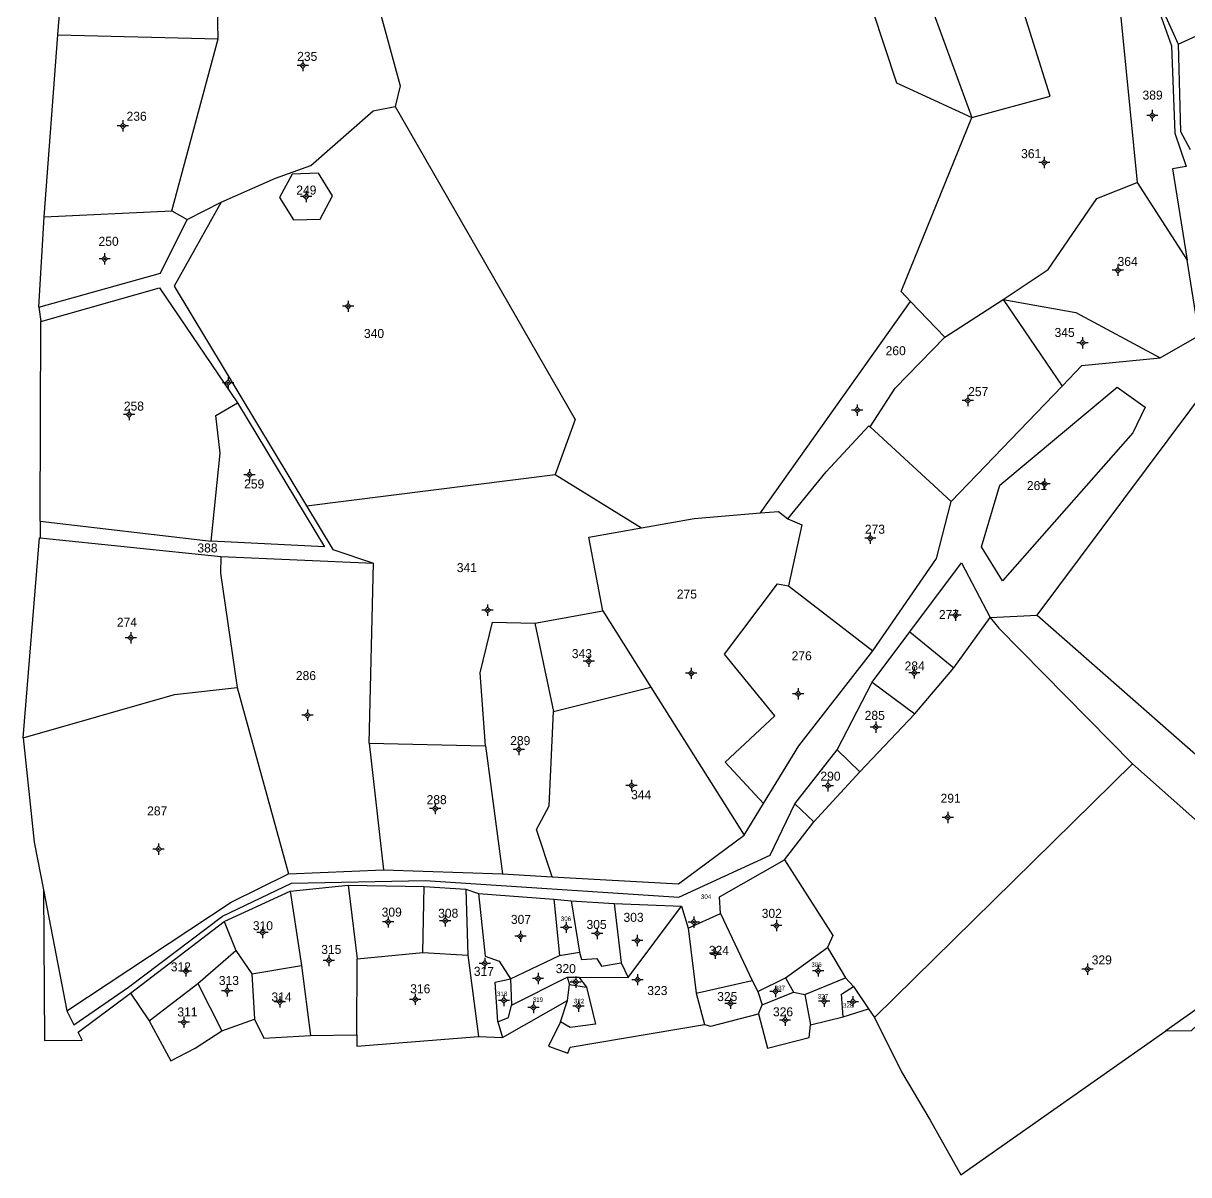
# Model space of a CAD drawing. Extents: x 551549 to 552090, y 1839470 to 1840059.
# Drawn here: x 551554.7 to 551813, y 1839469.5 to 1839724.8 of the extents above; entities that cross this region are included whole.
import ezdxf

# ---------------------------------------------------------------- set-up
doc = ezdxf.new("R2010")
doc.units = 0
for name, color, linetype in [('Level 10', 7, 'Continuous'), ('Level 11', 7, 'Continuous'), ('Level 6', 7, 'Continuous')]:
    doc.layers.add(name, color=color, linetype=linetype)

msp = doc.modelspace()

# ---------------------------------------------------------------- linework, layer by layer
at = {"layer": 'Level 10'}
for p, q in [((551562.35, 1839722.25), (551568.84, 1839807.96)), ((551732.22, 1839793.72), (551764.91, 1839703.93)), ((551797.29, 1839732.63), (551801.58, 1839689.49)), ((551559.29, 1839681.88), (551562.35, 1839722.25)), ((551562.35, 1839722.25), (551597.89, 1839721.36)), ((551810.68, 1839720.16), (551817.14, 1839723.14)), ((551587.6, 1839683.24), (551597.89, 1839721.36)), ((551801.58, 1839689.49), (551812.65, 1839672.3)), ((551559.29, 1839681.88), (551587.6, 1839683.24)), ((551587.6, 1839683.24), (551591.01, 1839681.3)), ((551591.01, 1839681.3), (551598.53, 1839685.15)), ((551558.14, 1839661.92), (551559.29, 1839681.88)), ((551718.07, 1839616.27), (551751.35, 1839663.17)), ((551751.35, 1839663.17), (551758.94, 1839655.25)), ((551758.94, 1839655.25), (551771.86, 1839663.58)), ((551771.86, 1839663.58), (551784.96, 1839644.39)), ((551558.14, 1839661.92), (551558.58, 1839658.69)), ((551558.4, 1839614.41), (551558.58, 1839658.69)), ((551760.38, 1839618.8), (551784.96, 1839644.39)), ((551742.42, 1839635.34), (551760.38, 1839618.8)), ((551617.48, 1839617.8), (551672.58, 1839624.79)), ((551672.58, 1839624.79), (551691.71, 1839612.97)), ((551558.4, 1839614.41), (551596.31, 1839609.99)), ((551558.4, 1839614.41), (551558.44, 1839610.72)), ((551558.44, 1839610.72), (551598.44, 1839606.58)), ((551598.44, 1839606.58), (551632.29, 1839605.1)), ((551631.38, 1839565.21), (551632.29, 1839605.1)), ((551724.31, 1839600.1), (551742.96, 1839585.72)), ((551668.1, 1839591.79), (551683.13, 1839594.55)), ((551683.13, 1839594.55), (551693.79, 1839577.63)), ((551760.92, 1839581.93), (551768.96, 1839593.08)), ((551768.96, 1839593.08), (551779.38, 1839593.58)), ((551779.38, 1839593.58), (551844.07, 1839536.74)), ((551668.1, 1839591.79), (551672.2, 1839572.22)), ((551742.83, 1839578.72), (551751.2, 1839589.9)), ((551751.2, 1839589.9), (551760.92, 1839581.93)), ((551752.31, 1839571.7), (551760.92, 1839581.93)), ((551602.09, 1839577.58), (551613.46, 1839536.25)), ((551672.2, 1839572.22), (551693.79, 1839577.63)), ((551693.79, 1839577.63), (551714.48, 1839544.8)), ((551735.1, 1839563.73), (551742.83, 1839578.72)), ((551742.83, 1839578.72), (551752.31, 1839571.7)), ((551740.11, 1839558.86), (551752.31, 1839571.7)), ((551631.38, 1839565.21), (551657.1, 1839564.64)), ((551631.38, 1839565.21), (551634.55, 1839537.12)), ((551657.1, 1839564.64), (551660.88, 1839536.23)), ((551725.67, 1839551.8), (551735.1, 1839563.73)), ((551735.1, 1839563.73), (551740.11, 1839558.86)), ((551729.89, 1839547.8), (551740.11, 1839558.86)), ((551743.37, 1839504.42), (551800.51, 1839560.62)), ((551714.48, 1839544.8), (551718.78, 1839551.84)), ((551725.67, 1839551.8), (551729.89, 1839547.8)), ((551723.37, 1839539.35), (551729.89, 1839547.8)), ((551613.46, 1839536.25), (551634.55, 1839537.12)), ((551634.55, 1839537.12), (551660.88, 1839536.23)), ((551660.88, 1839536.23), (551671.89, 1839535.6)), ((551613.83, 1839532.38), (551626.66, 1839533.72)), ((551626.66, 1839533.72), (551643.56, 1839533.43)), ((551626.66, 1839533.72), (551628.68, 1839517.42)), ((551643.23, 1839518.78), (551643.56, 1839533.43)), ((551643.56, 1839533.43), (551652.8, 1839532.82)), ((551559.12, 1839532.7), (551564.36, 1839505.89)), ((551599.23, 1839525.71), (551613.83, 1839532.38)), ((551613.83, 1839532.38), (551616.36, 1839515.93)), ((551652.8, 1839532.82), (551655.6, 1839531.85)), ((551652.8, 1839532.82), (551653.24, 1839518.23)), ((551655.6, 1839531.85), (551672.27, 1839530.63)), ((551672.27, 1839530.63), (551676.13, 1839530.26)), ((551672.27, 1839530.63), (551673.52, 1839518.13)), ((551676.13, 1839530.26), (551685.64, 1839529.68)), ((551676.13, 1839530.26), (551678, 1839518.91)), ((551685.64, 1839529.68), (551700.61, 1839529.06)), ((551685.64, 1839529.68), (551687.21, 1839516.5)), ((551688.79, 1839513.24), (551700.61, 1839529.06)), ((551700.61, 1839529.06), (551702.02, 1839524.21)), ((551578.47, 1839509.79), (551599.23, 1839525.71)), ((551599.23, 1839525.71), (551601.79, 1839519.22)), ((551702.02, 1839524.21), (551709.19, 1839527.46)), ((551709.19, 1839527.46), (551716.26, 1839512.6)), ((551702.02, 1839524.21), (551703.85, 1839509.82)), ((551593.4, 1839511.93), (551601.79, 1839519.22)), ((551601.79, 1839519.22), (551605.31, 1839514.1)), ((551628.59, 1839500.56), (551628.68, 1839517.42)), ((551628.68, 1839517.42), (551643.23, 1839518.78)), ((551643.23, 1839518.78), (551653.24, 1839518.23)), ((551653.24, 1839518.23), (551655.55, 1839500.2)), ((551662.7, 1839512.93), (551673.52, 1839518.13)), ((551673.52, 1839518.13), (551678, 1839518.91)), ((551723.6, 1839513.2), (551732.93, 1839519.94)), ((551732.93, 1839519.94), (551736.9, 1839513.22)), ((551605.31, 1839514.1), (551616.36, 1839515.93)), ((551616.36, 1839515.93), (551618.33, 1839500.39)), ((551687.21, 1839516.5), (551688.79, 1839513.24)), ((551605.31, 1839514.1), (551605.92, 1839504.06)), ((551662.7, 1839512.93), (551662.93, 1839507.13)), ((551662.93, 1839507.13), (551675.24, 1839513.32)), ((551675.24, 1839513.32), (551677.79, 1839513.31)), ((551675.24, 1839513.32), (551675.73, 1839511.72)), ((551677.79, 1839513.31), (551688.79, 1839513.24)), ((551677.79, 1839513.31), (551679.55, 1839511.15)), ((551703.85, 1839509.82), (551716.26, 1839512.6)), ((551716.26, 1839512.6), (551717.5, 1839510.17)), ((551717.5, 1839510.17), (551723.6, 1839513.2)), ((551723.6, 1839513.2), (551725.39, 1839510.02)), ((551727.95, 1839509.52), (551736.9, 1839513.22)), ((551736.9, 1839513.22), (551738.69, 1839511.26)), ((551578.47, 1839509.79), (551582.57, 1839503.69)), ((551582.57, 1839503.69), (551593.4, 1839511.93)), ((551593.4, 1839511.93), (551598.7, 1839501.43)), ((551675.33, 1839508.13), (551675.73, 1839511.72)), ((551675.73, 1839511.72), (551679.55, 1839511.15)), ((551703.85, 1839509.82), (551705.67, 1839502.85)), ((551717.5, 1839510.17), (551718.49, 1839507.17)), ((551718.49, 1839507.17), (551725.39, 1839510.02)), ((551725.39, 1839510.02), (551727.95, 1839509.52)), ((551738.69, 1839511.26), (551742.05, 1839506.32)), ((551660.88, 1839499.94), (551675.33, 1839508.13)), ((551673.74, 1839503.41), (551675.33, 1839508.13)), ((551717.68, 1839505.18), (551718.49, 1839507.17)), ((551727.95, 1839509.52), (551729.2, 1839502.77)), ((551729.2, 1839502.77), (551736.42, 1839504.53)), ((551736.42, 1839504.53), (551742.05, 1839506.32)), ((551742.05, 1839506.32), (551743.37, 1839504.42)), ((551598.7, 1839501.43), (551605.92, 1839504.06)), ((551659.88, 1839503.45), (551660.88, 1839499.94)), ((551618.33, 1839500.39), (551628.59, 1839500.56)), ((551655.55, 1839500.2), (551660.88, 1839499.94))]:
    msp.add_line(p, q, dxfattribs=at)
for points in [[(551714.44, 1839804.65), (551721.84, 1839791.61), (551748.2, 1839711.59), (551764.91, 1839703.93)], [(551597.89, 1839721.36), (551597.37, 1839745.41), (551627.74, 1839749.57)], [(551627.74, 1839749.57), (551638.21, 1839710.96), (551637.1, 1839706.34)], [(551805.72, 1839738.74), (551804.85, 1839733.21), (551810.68, 1839720.16)], [(551803.26, 1839736.42), (551809.21, 1839719.85), (551809.92, 1839700.49), (551812.42, 1839693.06), (551809.39, 1839692.55), (551812.65, 1839672.3)], [(551764.91, 1839703.93), (551782.29, 1839708.63), (551776.64, 1839726.76), (551789.6, 1839730.44)], [(551810.68, 1839720.16), (551811.21, 1839700.82), (551813.35, 1839696.83)], [(551598.53, 1839685.15), (551610.6, 1839690.52), (551618.38, 1839693.29), (551632.26, 1839705.45), (551637.1, 1839706.34)], [(551637.1, 1839706.34), (551676.99, 1839637.01), (551672.58, 1839624.79)], [(551751.35, 1839663.17), (551749.28, 1839665.33), (551764.91, 1839703.93)], [(551623.22, 1839686.6), (551620.1, 1839691.57), (551614.24, 1839691.36), (551611.48, 1839686.18), (551614.6, 1839681.21), (551620.46, 1839681.42), (551623.22, 1839686.6)], [(551771.86, 1839663.58), (551781.84, 1839670.24), (551792.64, 1839685.99), (551801.58, 1839689.49)], [(551598.53, 1839685.15), (551588.12, 1839666.51), (551617.48, 1839617.8)], [(551558.14, 1839661.92), (551585.09, 1839669.39), (551591.01, 1839681.3)], [(551806.7, 1839650.68), (551815.34, 1839655.58), (551812.65, 1839672.3)], [(551558.58, 1839658.69), (551584.85, 1839666.14), (551602.14, 1839640.69)], [(551771.86, 1839663.58), (551787.98, 1839660.7), (551806.7, 1839650.68)], [(551779.38, 1839593.58), (551822.89, 1839651.77), (551829.69, 1839659.07)], [(551742.42, 1839635.34), (551747.9, 1839643.89), (551758.94, 1839655.25)], [(551784.96, 1839644.39), (551789.31, 1839648.92), (551806.7, 1839650.68)], [(551803.34, 1839639.68), (551800.64, 1839634), (551771.76, 1839601.21), (551767.04, 1839608.76), (551771.13, 1839622.42), (551797.11, 1839644.16), (551803.34, 1839639.68)], [(551602.14, 1839640.69), (551621.42, 1839608.75), (551596.31, 1839609.99)], [(551596.31, 1839609.99), (551598.31, 1839629.51), (551597.35, 1839637.83), (551602.14, 1839640.69)], [(551724.18, 1839614.96), (551732.67, 1839625.35), (551742.12, 1839635.61), (551742.42, 1839635.34)], [(551742.96, 1839585.72), (551757.11, 1839606.19), (551760.38, 1839618.8)], [(551617.48, 1839617.8), (551623.31, 1839608.12), (551632.29, 1839605.1)], [(551691.71, 1839612.97), (551703.39, 1839615.05), (551718.07, 1839616.27)], [(551718.07, 1839616.27), (551722.06, 1839616.59), (551724.18, 1839614.96)], [(551683.13, 1839594.55), (551680.04, 1839610.88), (551691.71, 1839612.97)], [(551724.18, 1839614.96), (551727.23, 1839613.62), (551724.31, 1839600.1)], [(551554.68, 1839566.41), (551558.3, 1839610.74), (551558.44, 1839610.72)], [(551598.44, 1839606.58), (551598.41, 1839602.89), (551602.09, 1839577.58)], [(551751.2, 1839589.9), (551762.67, 1839605.23), (551768.96, 1839593.08)], [(551718.78, 1839551.84), (551710.29, 1839561.01), (551721.25, 1839571.24), (551710.14, 1839584.98), (551721.85, 1839600.53), (551724.31, 1839600.1)], [(551768.96, 1839593.08), (551770.92, 1839590.68), (551800.51, 1839560.62)], [(551657.1, 1839564.64), (551655.96, 1839580.8), (551658.67, 1839592.02), (551668.1, 1839591.79)], [(551718.78, 1839551.84), (551726.6, 1839564.63), (551742.96, 1839585.72)], [(551554.68, 1839566.41), (551588.23, 1839576.03), (551602.09, 1839577.58)], [(551671.89, 1839535.6), (551668.46, 1839546.05), (551671.27, 1839551.34), (551672.2, 1839572.22)], [(551554.68, 1839566.41), (551557.06, 1839543.24), (551559.12, 1839532.7)], [(551800.51, 1839560.62), (551840.01, 1839525.6), (551824.62, 1839513.19), (551807.91, 1839501.45)], [(551564.36, 1839505.89), (551565.87, 1839502.8), (551577.97, 1839511.13), (551598.87, 1839526.83), (551614.13, 1839534.16), (551643.79, 1839534.78), (551699.96, 1839531.1), (551720.25, 1839540.38), (551725.67, 1839551.8)], [(551671.89, 1839535.6), (551699.93, 1839534.03), (551714.48, 1839544.8)], [(551709.19, 1839527.46), (551709.03, 1839531.15), (551723.37, 1839539.35)], [(551723.37, 1839539.35), (551734.14, 1839522.55), (551732.93, 1839519.94)], [(551564.36, 1839505.89), (551600.78, 1839529.93), (551613.46, 1839536.25)], [(551559.12, 1839532.7), (551559.41, 1839499.28), (551567.71, 1839499.35), (551566.83, 1839501.15), (551578.47, 1839509.79)], [(551655.6, 1839531.85), (551657.09, 1839517.99), (551660.15, 1839516.87), (551662.7, 1839512.93)], [(551807.91, 1839501.45), (551813.63, 1839501.5), (551819.77, 1839507.25), (551826.65, 1839509.94), (551837.46, 1839510.65), (551843.2, 1839520)], [(551678, 1839518.91), (551678.44, 1839517.22), (551681.81, 1839517.46), (551682.87, 1839515.79), (551687.21, 1839516.5)], [(551659.88, 1839503.45), (551659.3, 1839512.25), (551662.7, 1839512.93)], [(551679.55, 1839511.15), (551681.5, 1839502.92), (551675.89, 1839502.14), (551673.74, 1839503.41)], [(551736.42, 1839504.53), (551736.05, 1839509.53), (551738.69, 1839511.26)], [(551659.88, 1839503.45), (551662.2, 1839504.42), (551662.93, 1839507.13)], [(551705.67, 1839502.85), (551707.05, 1839502.46), (551717.68, 1839505.18)], [(551717.68, 1839505.18), (551719.62, 1839497.62), (551728.85, 1839499.93), (551729.2, 1839502.77)], [(551582.57, 1839503.69), (551587.39, 1839494.77), (551592.74, 1839497.59), (551598.7, 1839501.43)], [(551605.92, 1839504.06), (551608.01, 1839499.8), (551618.33, 1839500.39)], [(551673.74, 1839503.41), (551671.07, 1839498.05), (551675.39, 1839496.49), (551675.93, 1839497.78), (551705.67, 1839502.85)], [(551743.37, 1839504.42), (551749.32, 1839492.31), (551755.69, 1839481.64), (551762.49, 1839469.54), (551807.91, 1839501.45)], [(551628.59, 1839500.56), (551628.58, 1839498.07), (551655.55, 1839500.2)]]:
    msp.add_lwpolyline(points, dxfattribs=at)
at = {"layer": 'Level 11'}
for p, q in [((551616.64, 1839716.69), (551616.64, 1839716.065)), ((551616.015, 1839715.44), (551615.39, 1839715.44)), ((551616.64, 1839716.065), (551616.015, 1839715.44)), ((551616.015, 1839715.44), (551616.64, 1839714.815)), ((551617.265, 1839715.44), (551616.64, 1839716.065)), ((551616.64, 1839714.815), (551617.265, 1839715.44)), ((551616.64, 1839714.815), (551616.64, 1839714.19)), ((551617.89, 1839715.44), (551617.265, 1839715.44)), ((551804.315, 1839704.36), (551803.69, 1839704.36)), ((551804.94, 1839704.985), (551804.315, 1839704.36)), ((551804.315, 1839704.36), (551804.94, 1839703.735)), ((551804.94, 1839705.61), (551804.94, 1839704.985)), ((551805.565, 1839704.36), (551804.94, 1839704.985)), ((551804.94, 1839703.735), (551805.565, 1839704.36)), ((551804.94, 1839703.735), (551804.94, 1839703.11)), ((551806.19, 1839704.36), (551805.565, 1839704.36)), ((551576.125, 1839702.06), (551575.5, 1839702.06)), ((551576.75, 1839702.685), (551576.125, 1839702.06)), ((551576.125, 1839702.06), (551576.75, 1839701.435)), ((551576.75, 1839703.31), (551576.75, 1839702.685)), ((551577.375, 1839702.06), (551576.75, 1839702.685)), ((551576.75, 1839701.435), (551577.375, 1839702.06)), ((551576.75, 1839701.435), (551576.75, 1839700.81)), ((551578, 1839702.06), (551577.375, 1839702.06)), ((551780.375, 1839693.94), (551779.75, 1839693.94)), ((551781, 1839694.565), (551780.375, 1839693.94)), ((551780.375, 1839693.94), (551781, 1839693.315)), ((551781, 1839695.19), (551781, 1839694.565)), ((551781.625, 1839693.94), (551781, 1839694.565)), ((551781, 1839693.315), (551781.625, 1839693.94)), ((551781, 1839693.315), (551781, 1839692.69)), ((551782.25, 1839693.94), (551781.625, 1839693.94)), ((551616.725, 1839686.39), (551616.1, 1839686.39)), ((551617.35, 1839687.015), (551616.725, 1839686.39)), ((551616.725, 1839686.39), (551617.35, 1839685.765)), ((551617.35, 1839687.64), (551617.35, 1839687.015)), ((551617.975, 1839686.39), (551617.35, 1839687.015)), ((551617.35, 1839685.765), (551617.975, 1839686.39)), ((551617.35, 1839685.765), (551617.35, 1839685.14)), ((551618.6, 1839686.39), (551617.975, 1839686.39)), ((551572.085, 1839672.58), (551571.46, 1839672.58)), ((551572.71, 1839673.205), (551572.085, 1839672.58)), ((551572.085, 1839672.58), (551572.71, 1839671.955)), ((551572.71, 1839673.83), (551572.71, 1839673.205)), ((551573.335, 1839672.58), (551572.71, 1839673.205)), ((551572.71, 1839671.955), (551573.335, 1839672.58)), ((551573.96, 1839672.58), (551573.335, 1839672.58)), ((551572.71, 1839671.955), (551572.71, 1839671.33)), ((551796.685, 1839670.08), (551796.06, 1839670.08)), ((551797.31, 1839670.705), (551796.685, 1839670.08)), ((551796.685, 1839670.08), (551797.31, 1839669.455)), ((551797.31, 1839671.33), (551797.31, 1839670.705)), ((551797.935, 1839670.08), (551797.31, 1839670.705)), ((551797.31, 1839669.455), (551797.935, 1839670.08)), ((551798.56, 1839670.08), (551797.935, 1839670.08)), ((551797.31, 1839669.455), (551797.31, 1839668.83)), ((551626.055, 1839662.07), (551625.43, 1839662.07)), ((551626.68, 1839662.695), (551626.055, 1839662.07)), ((551626.055, 1839662.07), (551626.68, 1839661.445)), ((551626.68, 1839663.32), (551626.68, 1839662.695)), ((551627.305, 1839662.07), (551626.68, 1839662.695)), ((551626.68, 1839661.445), (551627.305, 1839662.07)), ((551627.93, 1839662.07), (551627.305, 1839662.07)), ((551626.68, 1839661.445), (551626.68, 1839660.82)), ((551789.47, 1839654.605), (551788.845, 1839653.98)), ((551789.47, 1839655.23), (551789.47, 1839654.605)), ((551790.095, 1839653.98), (551789.47, 1839654.605)), ((551788.845, 1839653.98), (551788.22, 1839653.98)), ((551788.845, 1839653.98), (551789.47, 1839653.355)), ((551789.47, 1839653.355), (551790.095, 1839653.98)), ((551789.47, 1839653.355), (551789.47, 1839652.73)), ((551790.72, 1839653.98), (551790.095, 1839653.98)), ((551599.445, 1839645.12), (551598.82, 1839645.12)), ((551600.07, 1839645.745), (551599.445, 1839645.12)), ((551599.445, 1839645.12), (551600.07, 1839644.495)), ((551600.07, 1839646.37), (551600.07, 1839645.745)), ((551600.695, 1839645.12), (551600.07, 1839645.745)), ((551600.07, 1839644.495), (551600.695, 1839645.12)), ((551600.07, 1839644.495), (551600.07, 1839643.87)), ((551601.32, 1839645.12), (551600.695, 1839645.12)), ((551764.03, 1839641.815), (551763.405, 1839641.19)), ((551764.03, 1839642.44), (551764.03, 1839641.815)), ((551764.655, 1839641.19), (551764.03, 1839641.815)), ((551578.12, 1839639.31), (551578.12, 1839638.685)), ((551738.905, 1839639.06), (551738.28, 1839639.06)), ((551739.53, 1839639.685), (551738.905, 1839639.06)), ((551738.905, 1839639.06), (551739.53, 1839638.435)), ((551739.53, 1839640.31), (551739.53, 1839639.685)), ((551740.155, 1839639.06), (551739.53, 1839639.685)), ((551739.53, 1839638.435), (551740.155, 1839639.06)), ((551740.78, 1839639.06), (551740.155, 1839639.06)), ((551763.405, 1839641.19), (551762.78, 1839641.19)), ((551763.405, 1839641.19), (551764.03, 1839640.565)), ((551764.03, 1839640.565), (551764.655, 1839641.19)), ((551764.03, 1839640.565), (551764.03, 1839639.94)), ((551765.28, 1839641.19), (551764.655, 1839641.19)), ((551577.495, 1839638.06), (551576.87, 1839638.06)), ((551578.12, 1839638.685), (551577.495, 1839638.06)), ((551577.495, 1839638.06), (551578.12, 1839637.435)), ((551578.745, 1839638.06), (551578.12, 1839638.685)), ((551578.12, 1839637.435), (551578.745, 1839638.06)), ((551578.12, 1839637.435), (551578.12, 1839636.81)), ((551579.37, 1839638.06), (551578.745, 1839638.06)), ((551739.53, 1839638.435), (551739.53, 1839637.81)), ((551604.8, 1839625.97), (551604.8, 1839625.345)), ((551604.175, 1839624.72), (551603.55, 1839624.72)), ((551604.8, 1839625.345), (551604.175, 1839624.72)), ((551604.175, 1839624.72), (551604.8, 1839624.095)), ((551605.425, 1839624.72), (551604.8, 1839625.345)), ((551604.8, 1839624.095), (551605.425, 1839624.72)), ((551604.8, 1839624.095), (551604.8, 1839623.47)), ((551606.05, 1839624.72), (551605.425, 1839624.72)), ((551781.06, 1839623.305), (551780.435, 1839622.68)), ((551781.06, 1839623.93), (551781.06, 1839623.305)), ((551781.685, 1839622.68), (551781.06, 1839623.305)), ((551780.435, 1839622.68), (551779.81, 1839622.68)), ((551780.435, 1839622.68), (551781.06, 1839622.055)), ((551781.06, 1839622.055), (551781.685, 1839622.68)), ((551781.06, 1839622.055), (551781.06, 1839621.43)), ((551782.31, 1839622.68), (551781.685, 1839622.68)), ((551741.805, 1839610.66), (551741.18, 1839610.66)), ((551742.43, 1839611.285), (551741.805, 1839610.66)), ((551741.805, 1839610.66), (551742.43, 1839610.035)), ((551742.43, 1839611.91), (551742.43, 1839611.285)), ((551743.055, 1839610.66), (551742.43, 1839611.285)), ((551742.43, 1839610.035), (551743.055, 1839610.66)), ((551743.68, 1839610.66), (551743.055, 1839610.66)), ((551742.43, 1839610.035), (551742.43, 1839609.41)), ((551657.58, 1839595.345), (551656.955, 1839594.72)), ((551657.58, 1839595.97), (551657.58, 1839595.345)), ((551658.205, 1839594.72), (551657.58, 1839595.345)), ((551656.955, 1839594.72), (551656.33, 1839594.72)), ((551656.955, 1839594.72), (551657.58, 1839594.095)), ((551657.58, 1839594.095), (551658.205, 1839594.72)), ((551657.58, 1839594.095), (551657.58, 1839593.47)), ((551658.83, 1839594.72), (551658.205, 1839594.72)), ((551760.705, 1839593.58), (551760.08, 1839593.58)), ((551761.33, 1839594.205), (551760.705, 1839593.58)), ((551760.705, 1839593.58), (551761.33, 1839592.955)), ((551761.33, 1839594.83), (551761.33, 1839594.205)), ((551761.955, 1839593.58), (551761.33, 1839594.205)), ((551761.33, 1839592.955), (551761.955, 1839593.58)), ((551761.33, 1839592.955), (551761.33, 1839592.33)), ((551762.58, 1839593.58), (551761.955, 1839593.58)), ((551578.49, 1839589.83), (551578.49, 1839589.205)), ((551577.865, 1839588.58), (551577.24, 1839588.58)), ((551578.49, 1839589.205), (551577.865, 1839588.58)), ((551577.865, 1839588.58), (551578.49, 1839587.955)), ((551579.115, 1839588.58), (551578.49, 1839589.205)), ((551578.49, 1839587.955), (551579.115, 1839588.58)), ((551578.49, 1839587.955), (551578.49, 1839587.33)), ((551579.74, 1839588.58), (551579.115, 1839588.58)), ((551680.01, 1839584.63), (551680.01, 1839584.005)), ((551679.385, 1839583.38), (551678.76, 1839583.38)), ((551680.01, 1839584.005), (551679.385, 1839583.38)), ((551679.385, 1839583.38), (551680.01, 1839582.755)), ((551680.635, 1839583.38), (551680.01, 1839584.005)), ((551680.01, 1839582.755), (551680.635, 1839583.38)), ((551680.01, 1839582.755), (551680.01, 1839582.13)), ((551681.26, 1839583.38), (551680.635, 1839583.38)), ((551752.18, 1839582.05), (551752.18, 1839581.425)), ((551702.105, 1839580.7), (551701.48, 1839580.7)), ((551702.73, 1839581.325), (551702.105, 1839580.7)), ((551702.105, 1839580.7), (551702.73, 1839580.075)), ((551702.73, 1839581.95), (551702.73, 1839581.325)), ((551703.355, 1839580.7), (551702.73, 1839581.325)), ((551702.73, 1839580.075), (551703.355, 1839580.7)), ((551702.73, 1839580.075), (551702.73, 1839579.45)), ((551703.98, 1839580.7), (551703.355, 1839580.7)), ((551751.555, 1839580.8), (551750.93, 1839580.8)), ((551752.18, 1839581.425), (551751.555, 1839580.8)), ((551751.555, 1839580.8), (551752.18, 1839580.175)), ((551752.805, 1839580.8), (551752.18, 1839581.425)), ((551752.18, 1839580.175), (551752.805, 1839580.8)), ((551752.18, 1839580.175), (551752.18, 1839579.55)), ((551753.43, 1839580.8), (551752.805, 1839580.8)), ((551726.41, 1839576.805), (551725.785, 1839576.18)), ((551726.41, 1839577.43), (551726.41, 1839576.805)), ((551727.035, 1839576.18), (551726.41, 1839576.805)), ((551725.785, 1839576.18), (551725.16, 1839576.18)), ((551725.785, 1839576.18), (551726.41, 1839575.555)), ((551726.41, 1839575.555), (551727.035, 1839576.18)), ((551726.41, 1839575.555), (551726.41, 1839574.93)), ((551727.66, 1839576.18), (551727.035, 1839576.18)), ((551617.65, 1839572.045), (551617.025, 1839571.42)), ((551617.65, 1839572.67), (551617.65, 1839572.045)), ((551618.275, 1839571.42), (551617.65, 1839572.045)), ((551617.025, 1839571.42), (551616.4, 1839571.42)), ((551617.025, 1839571.42), (551617.65, 1839570.795)), ((551617.65, 1839570.795), (551618.275, 1839571.42)), ((551617.65, 1839570.795), (551617.65, 1839570.17)), ((551618.9, 1839571.42), (551618.275, 1839571.42)), ((551743.63, 1839569.415), (551743.005, 1839568.79)), ((551743.63, 1839570.04), (551743.63, 1839569.415)), ((551744.255, 1839568.79), (551743.63, 1839569.415)), ((551743.005, 1839568.79), (551742.38, 1839568.79)), ((551743.005, 1839568.79), (551743.63, 1839568.165)), ((551743.63, 1839568.165), (551744.255, 1839568.79)), ((551743.63, 1839568.165), (551743.63, 1839567.54)), ((551744.88, 1839568.79), (551744.255, 1839568.79)), ((551664.52, 1839564.435), (551663.895, 1839563.81)), ((551664.52, 1839565.06), (551664.52, 1839564.435)), ((551665.145, 1839563.81), (551664.52, 1839564.435)), ((551663.895, 1839563.81), (551663.27, 1839563.81)), ((551663.895, 1839563.81), (551664.52, 1839563.185)), ((551664.52, 1839563.185), (551665.145, 1839563.81)), ((551664.52, 1839563.185), (551664.52, 1839562.56)), ((551665.77, 1839563.81), (551665.145, 1839563.81)), ((551689.5, 1839556.455), (551688.875, 1839555.83)), ((551689.5, 1839557.08), (551689.5, 1839556.455)), ((551690.125, 1839555.83), (551689.5, 1839556.455)), ((551733.03, 1839556.385), (551732.405, 1839555.76)), ((551733.03, 1839557.01), (551733.03, 1839556.385)), ((551733.655, 1839555.76), (551733.03, 1839556.385)), ((551688.875, 1839555.83), (551688.25, 1839555.83)), ((551688.875, 1839555.83), (551689.5, 1839555.205)), ((551689.5, 1839555.205), (551690.125, 1839555.83)), ((551689.5, 1839555.205), (551689.5, 1839554.58)), ((551690.75, 1839555.83), (551690.125, 1839555.83)), ((551732.405, 1839555.76), (551731.78, 1839555.76)), ((551732.405, 1839555.76), (551733.03, 1839555.135)), ((551733.03, 1839555.135), (551733.655, 1839555.76)), ((551733.03, 1839555.135), (551733.03, 1839554.51)), ((551734.28, 1839555.76), (551733.655, 1839555.76)), ((551645.98, 1839551.345), (551645.355, 1839550.72)), ((551645.98, 1839551.97), (551645.98, 1839551.345)), ((551646.605, 1839550.72), (551645.98, 1839551.345)), ((551645.355, 1839550.72), (551644.73, 1839550.72)), ((551645.355, 1839550.72), (551645.98, 1839550.095)), ((551645.98, 1839550.095), (551646.605, 1839550.72)), ((551645.98, 1839550.095), (551645.98, 1839549.47)), ((551647.23, 1839550.72), (551646.605, 1839550.72)), ((551758.975, 1839548.75), (551758.35, 1839548.75)), ((551759.6, 1839549.375), (551758.975, 1839548.75)), ((551758.975, 1839548.75), (551759.6, 1839548.125)), ((551759.6, 1839550), (551759.6, 1839549.375)), ((551760.225, 1839548.75), (551759.6, 1839549.375)), ((551759.6, 1839548.125), (551760.225, 1839548.75)), ((551760.85, 1839548.75), (551760.225, 1839548.75)), ((551759.6, 1839548.125), (551759.6, 1839547.5)), ((551584.025, 1839541.74), (551583.4, 1839541.74)), ((551584.65, 1839542.365), (551584.025, 1839541.74)), ((551584.025, 1839541.74), (551584.65, 1839541.115)), ((551584.65, 1839542.99), (551584.65, 1839542.365)), ((551585.275, 1839541.74), (551584.65, 1839542.365)), ((551584.65, 1839541.115), (551585.275, 1839541.74)), ((551584.65, 1839541.115), (551584.65, 1839540.49)), ((551585.9, 1839541.74), (551585.275, 1839541.74)), ((551634.905, 1839525.57), (551634.28, 1839525.57)), ((551635.53, 1839526.195), (551634.905, 1839525.57)), ((551634.905, 1839525.57), (551635.53, 1839524.945)), ((551635.53, 1839526.82), (551635.53, 1839526.195)), ((551636.155, 1839525.57), (551635.53, 1839526.195)), ((551635.53, 1839524.945), (551636.155, 1839525.57)), ((551636.78, 1839525.57), (551636.155, 1839525.57)), ((551647.575, 1839525.83), (551646.95, 1839525.83)), ((551648.2, 1839526.455), (551647.575, 1839525.83)), ((551647.575, 1839525.83), (551648.2, 1839525.205)), ((551648.2, 1839527.08), (551648.2, 1839526.455)), ((551648.825, 1839525.83), (551648.2, 1839526.455)), ((551648.2, 1839525.205), (551648.825, 1839525.83)), ((551648.2, 1839525.205), (551648.2, 1839524.58)), ((551649.45, 1839525.83), (551648.825, 1839525.83)), ((551675, 1839525.63), (551675, 1839525.005)), ((551702.665, 1839525.54), (551702.04, 1839525.54)), ((551703.29, 1839526.165), (551702.665, 1839525.54)), ((551702.665, 1839525.54), (551703.29, 1839524.915)), ((551703.29, 1839526.79), (551703.29, 1839526.165)), ((551703.915, 1839525.54), (551703.29, 1839526.165)), ((551703.29, 1839524.915), (551703.915, 1839525.54)), ((551704.54, 1839525.54), (551703.915, 1839525.54)), ((551721.6, 1839525.385), (551720.975, 1839524.76)), ((551721.6, 1839526.01), (551721.6, 1839525.385)), ((551722.225, 1839524.76), (551721.6, 1839525.385)), ((551607.095, 1839523.24), (551606.47, 1839523.24)), ((551607.72, 1839523.865), (551607.095, 1839523.24)), ((551607.095, 1839523.24), (551607.72, 1839522.615)), ((551607.72, 1839524.49), (551607.72, 1839523.865)), ((551608.345, 1839523.24), (551607.72, 1839523.865)), ((551607.72, 1839522.615), (551608.345, 1839523.24)), ((551607.72, 1839522.615), (551607.72, 1839521.99)), ((551608.97, 1839523.24), (551608.345, 1839523.24)), ((551635.53, 1839524.945), (551635.53, 1839524.32)), ((551664.86, 1839523.015), (551664.235, 1839522.39)), ((551664.86, 1839523.64), (551664.86, 1839523.015)), ((551665.485, 1839522.39), (551664.86, 1839523.015)), ((551674.375, 1839524.38), (551673.75, 1839524.38)), ((551675, 1839525.005), (551674.375, 1839524.38)), ((551674.375, 1839524.38), (551675, 1839523.755)), ((551675.625, 1839524.38), (551675, 1839525.005)), ((551675, 1839523.755), (551675.625, 1839524.38)), ((551675, 1839523.755), (551675, 1839523.13)), ((551676.25, 1839524.38), (551675.625, 1839524.38)), ((551681.255, 1839523.02), (551680.63, 1839523.02)), ((551681.88, 1839523.645), (551681.255, 1839523.02)), ((551681.255, 1839523.02), (551681.88, 1839522.395)), ((551681.88, 1839524.27), (551681.88, 1839523.645)), ((551682.505, 1839523.02), (551681.88, 1839523.645)), ((551681.88, 1839522.395), (551682.505, 1839523.02)), ((551683.13, 1839523.02), (551682.505, 1839523.02)), ((551690.78, 1839522.71), (551690.78, 1839522.085)), ((551703.29, 1839524.915), (551703.29, 1839524.29)), ((551720.975, 1839524.76), (551720.35, 1839524.76)), ((551720.975, 1839524.76), (551721.6, 1839524.135)), ((551721.6, 1839524.135), (551722.225, 1839524.76)), ((551721.6, 1839524.135), (551721.6, 1839523.51)), ((551722.85, 1839524.76), (551722.225, 1839524.76)), ((551664.235, 1839522.39), (551663.61, 1839522.39)), ((551664.235, 1839522.39), (551664.86, 1839521.765)), ((551664.86, 1839521.765), (551665.485, 1839522.39)), ((551664.86, 1839521.765), (551664.86, 1839521.14)), ((551666.11, 1839522.39), (551665.485, 1839522.39)), ((551681.88, 1839522.395), (551681.88, 1839521.77)), ((551690.155, 1839521.46), (551689.53, 1839521.46)), ((551690.78, 1839522.085), (551690.155, 1839521.46)), ((551690.155, 1839521.46), (551690.78, 1839520.835)), ((551691.405, 1839521.46), (551690.78, 1839522.085)), ((551690.78, 1839520.835), (551691.405, 1839521.46)), ((551690.78, 1839520.835), (551690.78, 1839520.21)), ((551692.03, 1839521.46), (551691.405, 1839521.46)), ((551622.43, 1839517.685), (551621.805, 1839517.06)), ((551622.43, 1839518.31), (551622.43, 1839517.685)), ((551623.055, 1839517.06), (551622.43, 1839517.685)), ((551656.97, 1839517.63), (551656.97, 1839517.005)), ((551707.435, 1839518.64), (551706.81, 1839518.64)), ((551708.06, 1839519.265), (551707.435, 1839518.64)), ((551707.435, 1839518.64), (551708.06, 1839518.015)), ((551708.06, 1839519.89), (551708.06, 1839519.265)), ((551708.685, 1839518.64), (551708.06, 1839519.265)), ((551708.06, 1839518.015), (551708.685, 1839518.64)), ((551708.06, 1839518.015), (551708.06, 1839517.39)), ((551709.31, 1839518.64), (551708.685, 1839518.64)), ((551590.73, 1839515.325), (551590.105, 1839514.7)), ((551590.73, 1839515.95), (551590.73, 1839515.325)), ((551591.355, 1839514.7), (551590.73, 1839515.325)), ((551621.805, 1839517.06), (551621.18, 1839517.06)), ((551621.805, 1839517.06), (551622.43, 1839516.435)), ((551622.43, 1839516.435), (551623.055, 1839517.06)), ((551622.43, 1839516.435), (551622.43, 1839515.81)), ((551623.68, 1839517.06), (551623.055, 1839517.06)), ((551656.345, 1839516.38), (551655.72, 1839516.38)), ((551656.97, 1839517.005), (551656.345, 1839516.38)), ((551656.345, 1839516.38), (551656.97, 1839515.755)), ((551657.595, 1839516.38), (551656.97, 1839517.005)), ((551656.97, 1839515.755), (551657.595, 1839516.38)), ((551656.97, 1839515.755), (551656.97, 1839515.13)), ((551658.22, 1839516.38), (551657.595, 1839516.38)), ((551730.86, 1839515.355), (551730.235, 1839514.73)), ((551730.86, 1839515.98), (551730.86, 1839515.355)), ((551731.485, 1839514.73), (551730.86, 1839515.355)), ((551789.965, 1839515.08), (551789.34, 1839515.08)), ((551790.59, 1839515.705), (551789.965, 1839515.08)), ((551789.965, 1839515.08), (551790.59, 1839514.455)), ((551790.59, 1839516.33), (551790.59, 1839515.705)), ((551791.215, 1839515.08), (551790.59, 1839515.705)), ((551790.59, 1839514.455), (551791.215, 1839515.08)), ((551791.84, 1839515.08), (551791.215, 1839515.08)), ((551590.105, 1839514.7), (551589.48, 1839514.7)), ((551590.105, 1839514.7), (551590.73, 1839514.075)), ((551590.73, 1839514.075), (551591.355, 1839514.7)), ((551590.73, 1839514.075), (551590.73, 1839513.45)), ((551591.98, 1839514.7), (551591.355, 1839514.7)), ((551668.145, 1839513.02), (551667.52, 1839513.02)), ((551668.77, 1839513.645), (551668.145, 1839513.02)), ((551668.145, 1839513.02), (551668.77, 1839512.395)), ((551668.77, 1839514.27), (551668.77, 1839513.645)), ((551669.395, 1839513.02), (551668.77, 1839513.645)), ((551668.77, 1839512.395), (551669.395, 1839513.02)), ((551668.77, 1839512.395), (551668.77, 1839511.77)), ((551670.02, 1839513.02), (551669.395, 1839513.02)), ((551676.495, 1839512.24), (551675.87, 1839512.24)), ((551677.12, 1839512.865), (551676.495, 1839512.24)), ((551676.495, 1839512.24), (551677.12, 1839511.615)), ((551677.12, 1839513.49), (551677.12, 1839512.865)), ((551677.745, 1839512.24), (551677.12, 1839512.865)), ((551677.12, 1839511.615), (551677.745, 1839512.24)), ((551678.37, 1839512.24), (551677.745, 1839512.24)), ((551690.225, 1839512.78), (551689.6, 1839512.78)), ((551690.85, 1839513.405), (551690.225, 1839512.78)), ((551690.225, 1839512.78), (551690.85, 1839512.155)), ((551690.85, 1839514.03), (551690.85, 1839513.405)), ((551691.475, 1839512.78), (551690.85, 1839513.405)), ((551690.85, 1839512.155), (551691.475, 1839512.78)), ((551692.1, 1839512.78), (551691.475, 1839512.78)), ((551730.235, 1839514.73), (551729.61, 1839514.73)), ((551730.235, 1839514.73), (551730.86, 1839514.105)), ((551730.86, 1839514.105), (551731.485, 1839514.73)), ((551730.86, 1839514.105), (551730.86, 1839513.48)), ((551732.11, 1839514.73), (551731.485, 1839514.73)), ((551790.59, 1839514.455), (551790.59, 1839513.83)), ((551599.245, 1839510.32), (551598.62, 1839510.32)), ((551599.87, 1839510.945), (551599.245, 1839510.32)), ((551599.245, 1839510.32), (551599.87, 1839509.695)), ((551599.87, 1839511.57), (551599.87, 1839510.945)), ((551600.495, 1839510.32), (551599.87, 1839510.945)), ((551599.87, 1839509.695), (551600.495, 1839510.32)), ((551599.87, 1839509.695), (551599.87, 1839509.07)), ((551601.12, 1839510.32), (551600.495, 1839510.32)), ((551641.56, 1839509.67), (551641.56, 1839509.045)), ((551677.12, 1839511.615), (551677.12, 1839510.99)), ((551690.85, 1839512.155), (551690.85, 1839511.53)), ((551720.785, 1839510.18), (551720.16, 1839510.18)), ((551721.41, 1839510.805), (551720.785, 1839510.18)), ((551720.785, 1839510.18), (551721.41, 1839509.555)), ((551721.41, 1839511.43), (551721.41, 1839510.805)), ((551722.035, 1839510.18), (551721.41, 1839510.805)), ((551721.41, 1839509.555), (551722.035, 1839510.18)), ((551722.66, 1839510.18), (551722.035, 1839510.18)), ((551610.915, 1839507.86), (551610.29, 1839507.86)), ((551611.54, 1839508.485), (551610.915, 1839507.86)), ((551610.915, 1839507.86), (551611.54, 1839507.235)), ((551611.54, 1839509.11), (551611.54, 1839508.485)), ((551612.165, 1839507.86), (551611.54, 1839508.485)), ((551611.54, 1839507.235), (551612.165, 1839507.86)), ((551611.54, 1839507.235), (551611.54, 1839506.61)), ((551612.79, 1839507.86), (551612.165, 1839507.86)), ((551640.935, 1839508.42), (551640.31, 1839508.42)), ((551641.56, 1839509.045), (551640.935, 1839508.42)), ((551640.935, 1839508.42), (551641.56, 1839507.795)), ((551642.185, 1839508.42), (551641.56, 1839509.045)), ((551641.56, 1839507.795), (551642.185, 1839508.42)), ((551641.56, 1839507.795), (551641.56, 1839507.17)), ((551642.81, 1839508.42), (551642.185, 1839508.42)), ((551660.605, 1839508.19), (551659.98, 1839508.19)), ((551661.23, 1839508.815), (551660.605, 1839508.19)), ((551660.605, 1839508.19), (551661.23, 1839507.565)), ((551661.23, 1839509.44), (551661.23, 1839508.815)), ((551661.855, 1839508.19), (551661.23, 1839508.815)), ((551661.23, 1839507.565), (551661.855, 1839508.19)), ((551661.23, 1839507.565), (551661.23, 1839506.94)), ((551662.48, 1839508.19), (551661.855, 1839508.19)), ((551667.74, 1839507.255), (551667.115, 1839506.63)), ((551667.74, 1839507.88), (551667.74, 1839507.255)), ((551668.365, 1839506.63), (551667.74, 1839507.255)), ((551677.74, 1839507.555), (551677.115, 1839506.93)), ((551677.74, 1839508.18), (551677.74, 1839507.555)), ((551678.365, 1839506.93), (551677.74, 1839507.555)), ((551710.785, 1839507.53), (551710.16, 1839507.53)), ((551711.41, 1839508.155), (551710.785, 1839507.53)), ((551710.785, 1839507.53), (551711.41, 1839506.905)), ((551711.41, 1839508.78), (551711.41, 1839508.155)), ((551712.035, 1839507.53), (551711.41, 1839508.155)), ((551711.41, 1839506.905), (551712.035, 1839507.53)), ((551712.66, 1839507.53), (551712.035, 1839507.53)), ((551721.41, 1839509.555), (551721.41, 1839508.93)), ((551731.575, 1839508), (551730.95, 1839508)), ((551732.2, 1839508.625), (551731.575, 1839508)), ((551731.575, 1839508), (551732.2, 1839507.375)), ((551732.2, 1839509.25), (551732.2, 1839508.625)), ((551732.825, 1839508), (551732.2, 1839508.625)), ((551732.2, 1839507.375), (551732.825, 1839508)), ((551732.2, 1839507.375), (551732.2, 1839506.75)), ((551733.45, 1839508), (551732.825, 1839508)), ((551737.945, 1839507.9), (551737.32, 1839507.9)), ((551738.57, 1839508.525), (551737.945, 1839507.9)), ((551737.945, 1839507.9), (551738.57, 1839507.275)), ((551738.57, 1839509.15), (551738.57, 1839508.525)), ((551739.195, 1839507.9), (551738.57, 1839508.525)), ((551738.57, 1839507.275), (551739.195, 1839507.9)), ((551738.57, 1839507.275), (551738.57, 1839506.65)), ((551739.82, 1839507.9), (551739.195, 1839507.9)), ((551590.24, 1839504.6), (551590.24, 1839503.975)), ((551667.115, 1839506.63), (551666.49, 1839506.63)), ((551667.115, 1839506.63), (551667.74, 1839506.005)), ((551667.74, 1839506.005), (551668.365, 1839506.63)), ((551667.74, 1839506.005), (551667.74, 1839505.38)), ((551668.99, 1839506.63), (551668.365, 1839506.63)), ((551677.115, 1839506.93), (551676.49, 1839506.93)), ((551677.115, 1839506.93), (551677.74, 1839506.305)), ((551677.74, 1839506.305), (551678.365, 1839506.93)), ((551677.74, 1839506.305), (551677.74, 1839505.68)), ((551678.99, 1839506.93), (551678.365, 1839506.93)), ((551711.41, 1839506.905), (551711.41, 1839506.28)), ((551723.52, 1839505.07), (551723.52, 1839504.445)), ((551589.615, 1839503.35), (551588.99, 1839503.35)), ((551590.24, 1839503.975), (551589.615, 1839503.35)), ((551589.615, 1839503.35), (551590.24, 1839502.725)), ((551590.865, 1839503.35), (551590.24, 1839503.975)), ((551590.24, 1839502.725), (551590.865, 1839503.35)), ((551590.24, 1839502.725), (551590.24, 1839502.1)), ((551591.49, 1839503.35), (551590.865, 1839503.35)), ((551722.895, 1839503.82), (551722.27, 1839503.82)), ((551723.52, 1839504.445), (551722.895, 1839503.82)), ((551722.895, 1839503.82), (551723.52, 1839503.195)), ((551724.145, 1839503.82), (551723.52, 1839504.445)), ((551723.52, 1839503.195), (551724.145, 1839503.82)), ((551723.52, 1839503.195), (551723.52, 1839502.57)), ((551724.77, 1839503.82), (551724.145, 1839503.82))]:
    msp.add_line(p, q, dxfattribs=at)
for centre in [(551616.63975, 1839715.44), (551804.93975, 1839704.36), (551576.74975, 1839702.06), (551780.99975, 1839693.94), (551617.34975, 1839686.39), (551572.70975, 1839672.58), (551797.30975, 1839670.08), (551626.67975, 1839662.07), (551789.46975, 1839653.98), (551600.06975, 1839645.12), (551739.52975, 1839639.06), (551764.02975, 1839641.19), (551578.11975, 1839638.06), (551604.79975, 1839624.72), (551781.05975, 1839622.68), (551742.42975, 1839610.66), (551657.57975, 1839594.72), (551761.32975, 1839593.58), (551578.48975, 1839588.58), (551680.00975, 1839583.38), (551702.72975, 1839580.7), (551752.17975, 1839580.8), (551726.40975, 1839576.18), (551617.64975, 1839571.42), (551743.62975, 1839568.79), (551664.51975, 1839563.81), (551689.49975, 1839555.83), (551733.02975, 1839555.76), (551645.97975, 1839550.72), (551759.59975, 1839548.75), (551584.64975, 1839541.74), (551635.52975, 1839525.57), (551648.19975, 1839525.83), (551703.28975, 1839525.54), (551607.71975, 1839523.24), (551674.99975, 1839524.38), (551681.87975, 1839523.02), (551721.59975, 1839524.76), (551664.85975, 1839522.39), (551690.77975, 1839521.46), (551708.05975, 1839518.64), (551590.72975, 1839514.7), (551622.42975, 1839517.06), (551656.96975, 1839516.38), (551730.85975, 1839514.73), (551790.58975, 1839515.08), (551668.76975, 1839513.02), (551677.11975, 1839512.24), (551690.84975, 1839512.78), (551599.86975, 1839510.32), (551721.40975, 1839510.18), (551611.53975, 1839507.86), (551641.55975, 1839508.42), (551661.22975, 1839508.19), (551677.73975, 1839506.93), (551711.40975, 1839507.53), (551732.19975, 1839508), (551738.56975, 1839507.9), (551667.73975, 1839506.63), (551590.23975, 1839503.35), (551723.51975, 1839503.82)]:
    msp.add_circle(centre, 0.15, dxfattribs=at)

# ---------------------------------------------------------------- texts
at = {"layer": 'Level 6'}
for s, height, p in [('235', 1.99998, (551615.38, 1839716.48)), ('389', 1.99998, (551802.77, 1839707.9)), ('236', 1.99998, (551577.57, 1839703.21)), ('361', 1.99998, (551775.85, 1839694.92)), ('249', 1.99998, (551615.19, 1839686.84)), ('250', 1.99998, (551571.36, 1839675.48)), ('364', 1.99998, (551797.24, 1839671.02)), ('340', 1.99998, (551630.19, 1839655.05)), ('345', 1.99998, (551783.27, 1839655.28)), ('260', 1.99998, (551745.82, 1839651.23)), ('257', 1.99998, (551764.12, 1839642.16)), ('258', 1.99998, (551576.96, 1839638.95)), ('259', 1.99998, (551603.62, 1839621.69)), ('261', 1.99998, (551777.13, 1839621.33)), ('273', 1.99998, (551741.22, 1839611.65)), ('388', 1.99998, (551593.27, 1839607.5)), ('341', 1.99998, (551650.77, 1839603.14)), ('275', 1.99998, (551699.54, 1839597.27)), ('274', 1.99998, (551575.42, 1839591.02)), ('277', 1.99998, (551757.64, 1839592.74)), ('343', 1.99998, (551676.27, 1839584.07)), ('276', 1.99998, (551724.99, 1839583.59)), ('284', 1.99998, (551750.03, 1839581.33)), ('286', 1.99998, (551615.1, 1839579.2)), ('285', 1.99998, (551741.18, 1839570.38)), ('289', 1.99998, (551662.6, 1839564.78)), ('290', 1.99998, (551731.37, 1839556.9)), ('288', 1.99998, (551644.07, 1839551.69)), ('344', 1.99998, (551689.41, 1839552.79)), ('291', 1.99998, (551758, 1839552)), ('287', 1.99998, (551582.13, 1839549.2)), ('304', 0.99996, (551704.87, 1839530.67)), ('309', 1.99998, (551634.11, 1839526.76)), ('308', 1.99998, (551646.64, 1839526.51)), ('302', 1.99998, (551718.35, 1839526.48)), ('310', 1.99998, (551605.56, 1839523.74)), ('307', 1.99998, (551662.76, 1839525.14)), ('306', 0.99996, (551673.82, 1839525.79)), ('305', 1.99998, (551679.52, 1839524.02)), ('303', 1.99998, (551687.72, 1839525.6)), ('315', 1.99998, (551620.72, 1839518.48)), ('324', 1.99998, (551706.64, 1839518.28)), ('329', 1.99998, (551791.5, 1839516.16)), ('312', 1.99998, (551587.37, 1839514.62)), ('317', 1.99998, (551654.54, 1839513.62)), ('320', 1.99998, (551672.7, 1839514.23)), ('386', 0.99996, (551729.35, 1839515.62)), ('313', 1.99998, (551598.02, 1839511.6)), ('321', 0.49998, (551675.94, 1839512.38)), ('314', 1.99998, (551609.68, 1839507.94)), ('316', 1.99998, (551640.44, 1839509.76)), ('318', 0.99996, (551659.65, 1839509.14)), ('323', 1.99998, (551693, 1839509.37)), ('325', 1.99998, (551708.49, 1839508.04)), ('387', 0.99996, (551721.23, 1839510.44)), ('319', 0.99996, (551667.6, 1839507.85)), ('322', 0.99996, (551676.72, 1839507.54)), ('327', 0.99996, (551730.77, 1839508.59)), ('328', 0.99996, (551736.37, 1839506.55)), ('311', 1.99998, (551588.83, 1839504.63)), ('326', 1.99998, (551720.85, 1839504.65))]:
    msp.add_text(s, height=height, dxfattribs=at).set_placement(p)

doc.saveas('drawing.dxf')
